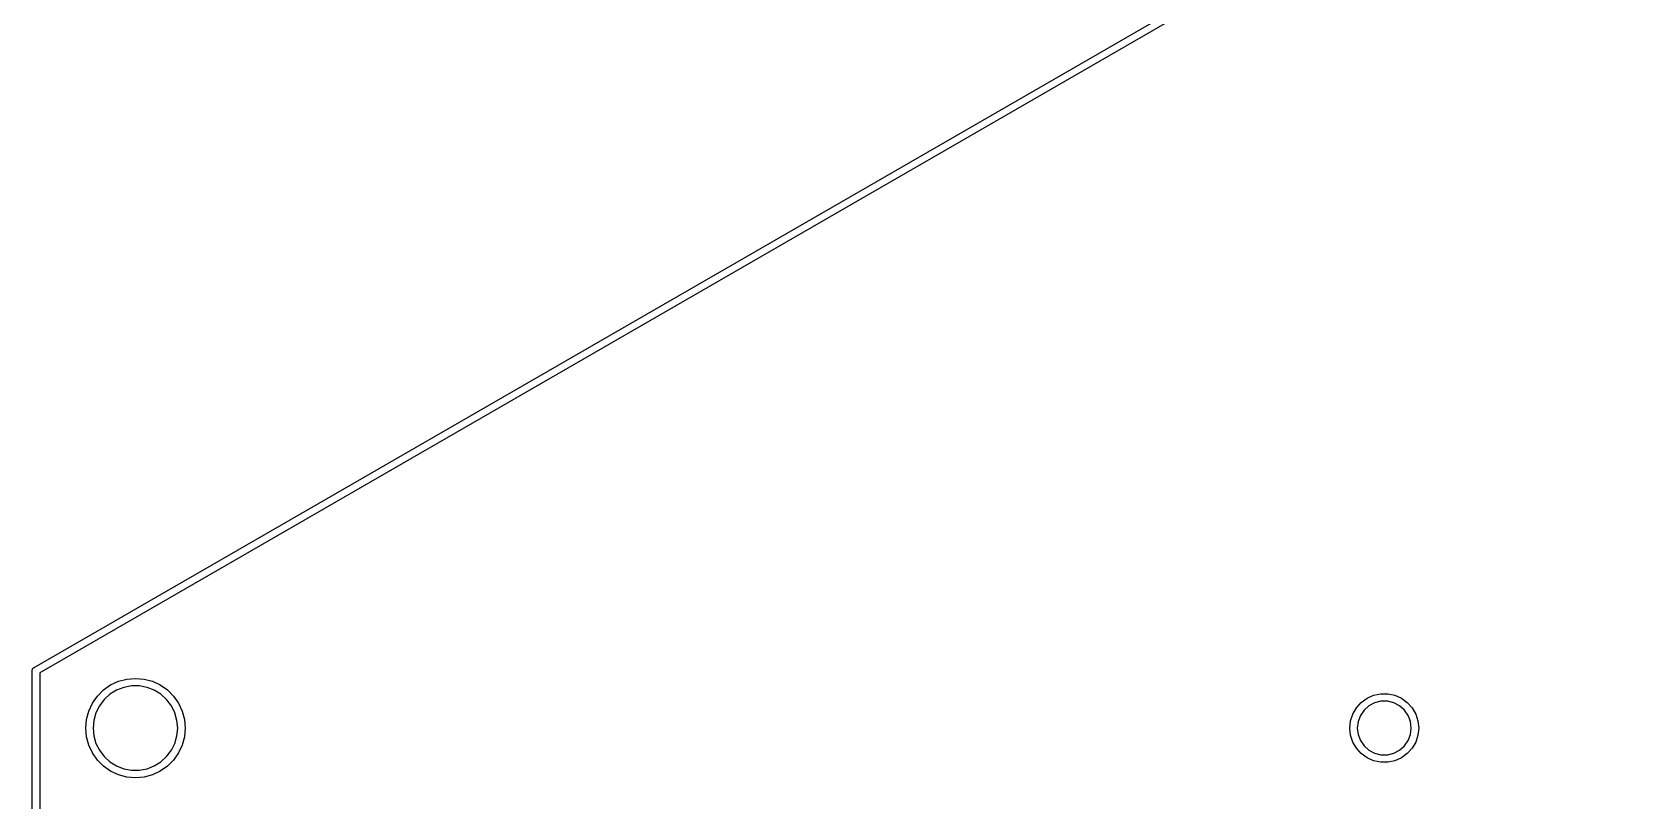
# Model space of a CAD drawing. Extents: x 0 to 6.5, y -7.51 to 0.
# Drawn here: x -0.004 to 1.651, y -2.01 to -1.219 of the extents above; entities that cross this region are included whole.
import ezdxf

# ---------------------------------------------------------------- set-up
doc = ezdxf.new("R2010")
doc.units = 0
doc.header["$MEASUREMENT"] = 0
doc.layers.add('BLACK', color=7, linetype='CONTINUOUS')

msp = doc.modelspace()

# ---------------------------------------------------------------- linework, layer by layer
at = {"layer": 'BLACK', "linetype": 'CONTINUOUS'}
for p, q in [((-0.002, -1.873), (3.248, 0.0034)), ((3.25, -0.0045), (0.0039, -1.8787)), ((-0.0039, -1.8756), (-0.0037, -1.8751)), ((-0.0039, -1.876), (-0.0039, -1.8756)), ((-0.0039, -1.8761), (-0.0039, -1.876)), ((-0.0039, -1.8762), (-0.0039, -1.8761)), ((-0.0039, -1.8764), (-0.0039, -1.8762)), ((-0.0039, -5.6292), (-0.0039, -1.8764)), ((-0.0037, -1.8751), (-0.0035, -1.8746)), ((-0.0035, -1.8746), (-0.0034, -1.8744)), ((-0.0034, -1.8744), (-0.0033, -1.8742)), ((-0.0033, -1.8742), (-0.0029, -1.8738)), ((-0.0029, -1.8738), (-0.0026, -1.8734)), ((-0.0026, -1.8734), (-0.0023, -1.8732)), ((-0.0023, -1.8732), (-0.0022, -1.8731)), ((-0.0022, -1.8731), (-0.0021, -1.8731)), ((-0.0021, -1.8731), (-0.002, -1.873)), ((0.0039, -1.8787), (0.0039, -5.6269)), ((0.0848, -1.8873), (0.0934, -1.885)), ((0.0934, -1.885), (0.1023, -1.8843)), ((0.1023, -1.8843), (0.1112, -1.885)), ((0.1112, -1.885), (0.1198, -1.8873)), ((0.058, -1.9099), (0.0631, -1.9025)), ((0.0631, -1.9025), (0.0694, -1.8962)), ((0.0694, -1.8962), (0.0767, -1.8911)), ((0.0761, -1.9007), (0.0701, -1.9061)), ((0.0829, -1.8965), (0.0761, -1.9007)), ((0.0767, -1.8911), (0.0848, -1.8873)), ((0.0904, -1.8936), (0.0829, -1.8965)), ((0.0983, -1.8921), (0.0904, -1.8936)), ((0.1063, -1.8921), (0.0983, -1.8921)), ((0.1142, -1.8936), (0.1063, -1.8921)), ((0.1217, -1.8965), (0.1142, -1.8936)), ((0.1198, -1.8873), (0.1279, -1.8911)), ((0.1285, -1.9007), (0.1217, -1.8965)), ((0.1279, -1.8911), (0.1352, -1.8962)), ((0.1344, -1.9061), (0.1285, -1.9007)), ((0.1352, -1.8962), (0.1415, -1.9025)), ((0.1415, -1.9025), (0.1466, -1.9099)), ((1.3693, -1.9047), (1.376, -1.9017)), ((1.376, -1.9017), (1.3833, -1.9002)), ((1.3833, -1.9002), (1.3907, -1.9002)), ((1.3907, -1.9002), (1.3979, -1.9017)), ((1.3979, -1.9017), (1.4047, -1.9047)), ((0.0519, -1.9266), (0.0542, -1.9179)), ((0.0542, -1.9179), (0.058, -1.9099)), ((0.0653, -1.9125), (0.0617, -1.9197)), ((0.0701, -1.9061), (0.0653, -1.9125)), ((0.1393, -1.9125), (0.1344, -1.9061)), ((0.1428, -1.9197), (0.1393, -1.9125)), ((0.1466, -1.9099), (0.1504, -1.9179)), ((0.1504, -1.9179), (0.1527, -1.9266)), ((1.3546, -1.921), (1.3583, -1.9146)), ((1.3583, -1.9146), (1.3633, -1.9091)), ((1.3662, -1.917), (1.3624, -1.9225)), ((1.3633, -1.9091), (1.3693, -1.9047)), ((1.3712, -1.9125), (1.3662, -1.917)), ((1.3771, -1.9094), (1.3712, -1.9125)), ((1.3836, -1.9078), (1.3771, -1.9094)), ((1.3903, -1.9078), (1.3836, -1.9078)), ((1.3968, -1.9094), (1.3903, -1.9078)), ((1.4028, -1.9125), (1.3968, -1.9094)), ((1.4078, -1.917), (1.4028, -1.9125)), ((1.4047, -1.9047), (1.4107, -1.9091)), ((1.4116, -1.9225), (1.4078, -1.917)), ((1.4107, -1.9091), (1.4157, -1.9146)), ((1.4157, -1.9146), (1.4194, -1.921)), ((0.0511, -1.9354), (0.0519, -1.9266)), ((0.0519, -1.9443), (0.0511, -1.9354)), ((0.0595, -1.9275), (0.0588, -1.9354)), ((0.0588, -1.9354), (0.0595, -1.9434)), ((0.0617, -1.9197), (0.0595, -1.9275)), ((0.145, -1.9275), (0.1428, -1.9197)), ((0.1458, -1.9354), (0.145, -1.9275)), ((0.145, -1.9434), (0.1458, -1.9354)), ((0.1527, -1.9266), (0.1535, -1.9354)), ((0.1535, -1.9354), (0.1527, -1.9443)), ((1.3516, -1.9354), (1.3523, -1.928)), ((1.3523, -1.9428), (1.3516, -1.9354)), ((1.3523, -1.928), (1.3546, -1.921)), ((1.36, -1.9288), (1.3592, -1.9354)), ((1.3592, -1.9354), (1.36, -1.942)), ((1.3624, -1.9225), (1.36, -1.9288)), ((1.4139, -1.9288), (1.4116, -1.9225)), ((1.4147, -1.9354), (1.4139, -1.9288)), ((1.4139, -1.942), (1.4147, -1.9354)), ((1.4194, -1.921), (1.4216, -1.928)), ((1.4216, -1.928), (1.4224, -1.9354)), ((1.4224, -1.9354), (1.4216, -1.9428)), ((0.0542, -1.9529), (0.0519, -1.9443)), ((0.0595, -1.9434), (0.0617, -1.9512)), ((0.0617, -1.9512), (0.0653, -1.9583)), ((0.1393, -1.9583), (0.1428, -1.9512)), ((0.1428, -1.9512), (0.145, -1.9434)), ((0.1527, -1.9443), (0.1504, -1.9529)), ((1.3546, -1.9498), (1.3523, -1.9428)), ((1.3583, -1.9562), (1.3546, -1.9498)), ((1.36, -1.942), (1.3624, -1.9483)), ((1.3624, -1.9483), (1.3662, -1.9538)), ((1.4078, -1.9538), (1.4116, -1.9483)), ((1.4116, -1.9483), (1.4139, -1.942)), ((1.4194, -1.9498), (1.4157, -1.9562)), ((1.4216, -1.9428), (1.4194, -1.9498)), ((0.058, -1.961), (0.0542, -1.9529)), ((0.0631, -1.9683), (0.058, -1.961)), ((0.0694, -1.9747), (0.0631, -1.9683)), ((0.0653, -1.9583), (0.0701, -1.9647)), ((0.0701, -1.9647), (0.0761, -1.9702)), ((0.1285, -1.9702), (0.1344, -1.9647)), ((0.1344, -1.9647), (0.1393, -1.9583)), ((0.1415, -1.9683), (0.1352, -1.9747)), ((0.1466, -1.961), (0.1415, -1.9683)), ((0.1504, -1.9529), (0.1466, -1.961)), ((1.3633, -1.9617), (1.3583, -1.9562)), ((1.3693, -1.9661), (1.3633, -1.9617)), ((1.3662, -1.9538), (1.3712, -1.9582)), ((1.376, -1.9691), (1.3693, -1.9661)), ((1.3712, -1.9582), (1.3771, -1.9614)), ((1.3833, -1.9706), (1.376, -1.9691)), ((1.3771, -1.9614), (1.3836, -1.963)), ((1.3836, -1.963), (1.3903, -1.963)), ((1.3903, -1.963), (1.3968, -1.9614)), ((1.3979, -1.9691), (1.3907, -1.9706)), ((1.3968, -1.9614), (1.4028, -1.9582)), ((1.4047, -1.9661), (1.3979, -1.9691)), ((1.4028, -1.9582), (1.4078, -1.9538)), ((1.4107, -1.9617), (1.4047, -1.9661)), ((1.4157, -1.9562), (1.4107, -1.9617)), ((0.0767, -1.9798), (0.0694, -1.9747)), ((0.0761, -1.9702), (0.0829, -1.9744)), ((0.0848, -1.9835), (0.0767, -1.9798)), ((0.0829, -1.9744), (0.0904, -1.9773)), ((0.0934, -1.9858), (0.0848, -1.9835)), ((0.0904, -1.9773), (0.0983, -1.9788)), ((0.0983, -1.9788), (0.1063, -1.9788)), ((0.1063, -1.9788), (0.1142, -1.9773)), ((0.1198, -1.9835), (0.1112, -1.9858)), ((0.1142, -1.9773), (0.1217, -1.9744)), ((0.1279, -1.9798), (0.1198, -1.9835)), ((0.1217, -1.9744), (0.1285, -1.9702)), ((0.1352, -1.9747), (0.1279, -1.9798)), ((1.3907, -1.9706), (1.3833, -1.9706)), ((0.1023, -1.9866), (0.0934, -1.9858)), ((0.1112, -1.9858), (0.1023, -1.9866))]:
    msp.add_line(p, q, dxfattribs=at)

doc.saveas('drawing.dxf')
